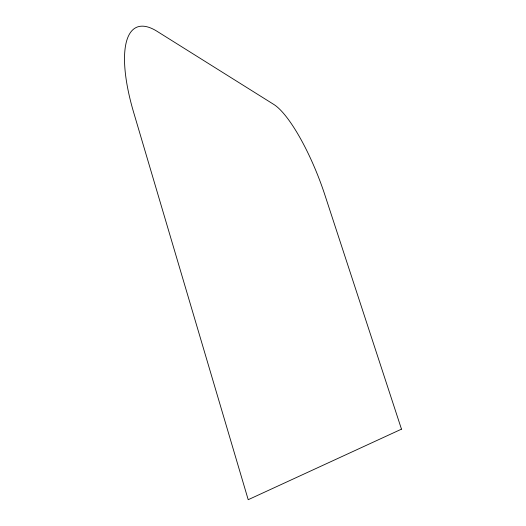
<?xml version="1.0" encoding="UTF-8"?>
<svg xmlns="http://www.w3.org/2000/svg" width="526" height="526" viewBox="0 0 526 526"><rect width="100%" height="100%" fill="white"/><g stroke="black" fill="none" stroke-linecap="round" stroke-linejoin="round"><path stroke-width="0.79" d="M401.483 429.157L248.206 499.7L133.657 112.406A118.804 39.325 66.4 0 1 157.09 31.33L273.809 104.444A87.73 22.066 68.5 0 1 324.917 195.067L401.483 429.157"/></g></svg>
